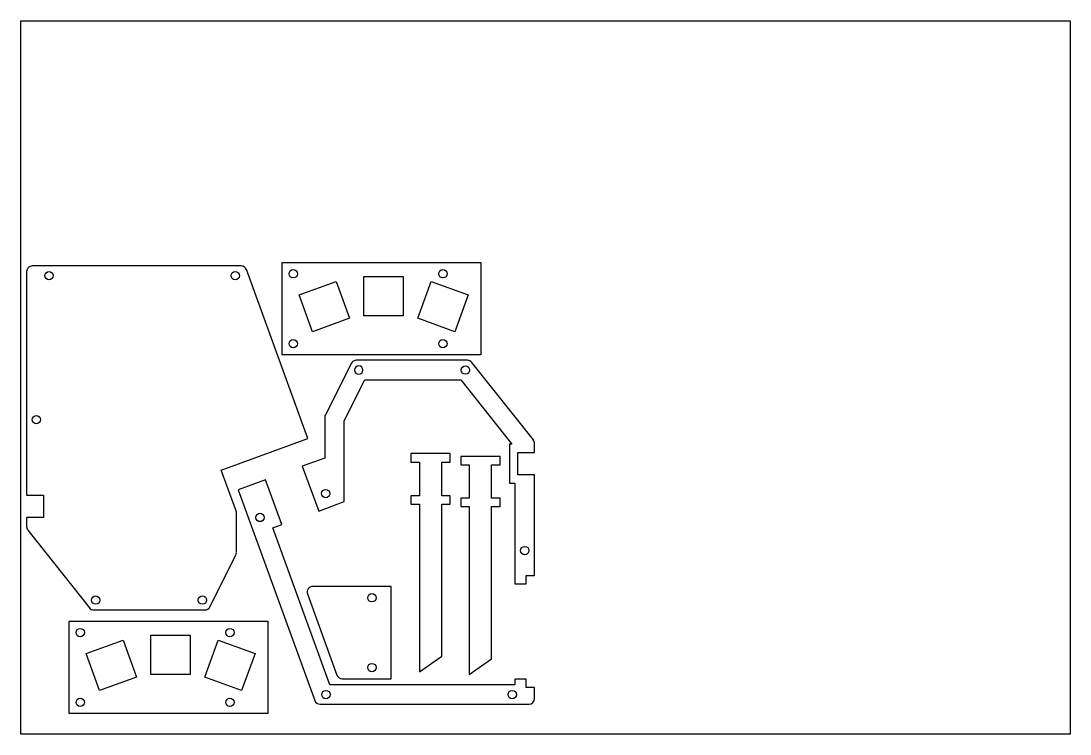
# Model space of a CAD drawing. Extents: x 0 to 375, y 0 to 255.
import ezdxf

# ---------------------------------------------------------------- set-up
doc = ezdxf.new("R2010")
doc.units = 0
doc.layers.add('LAGER_1', color=7, linetype='CONTINUOUS')

# ---------------------------------------------------------------- blocks, each defined once
blk = doc.blocks.new('BLOCK_2')
at = {"layer": 'LAGER_1'}
blk.add_lwpolyline([(0, 0), (0, 255.02), (375.03, 255.02), (375.03, 0), (0, 0)], dxfattribs=at)
at = {"layer": 'LAGER_1', "color": 7}
for points in [[(2.03, 165.42), (2.03, 85.41), (8, 85.41), (8, 77.41), (2.03, 77.41), (2.03, 74.1)], [(78.74, 167.39), (4, 167.39)], [(102.55, 105.73), (80.58, 166.12)], [(164.34, 135.64), (93.35, 135.64), (93.35, 168.66), (164.34, 168.66), (164.34, 135.64)], [(117.41, 148.72), (104.27, 143.89), (99.44, 157.1), (112.65, 161.86), (117.41, 148.72)], [(136.65, 149.61), (122.62, 149.61), (122.62, 163.64), (136.65, 163.64), (136.65, 149.61)], [(155.07, 143.89), (141.86, 148.72), (146.68, 161.86), (159.83, 157.1), (155.07, 143.89)], [(118.05, 132.52), (108.84, 114.05)], [(159.64, 133.67), (119.82, 133.67)], [(183.2, 105.22), (161.23, 132.91)], [(115.57, 83.12), (115.57, 112.01), (122.94, 126.62), (157.23, 126.62)], [(157.23, 126.62), (175.45, 103.63)], [(108.58, 113.16), (108.58, 98.62)], [(77.03, 79.44), (71.56, 94.42), (102.55, 105.73)], [(175.45, 103.63), (174.62, 103.63), (174.62, 89.66), (176.59, 89.66)], [(183.58, 100.65), (183.58, 103.95)], [(108.58, 98.62), (100.58, 95.76)], [(139.38, 100.27), (139.38, 97.22)], [(153.42, 100.27), (139.38, 100.27)], [(153.42, 97.22), (153.42, 100.27)], [(157.29, 99.31), (157.29, 96.33)], [(171.32, 99.31), (157.29, 99.31)], [(171.32, 96.33), (171.32, 99.31)], [(177.61, 100.65), (183.58, 100.65)], [(183.58, 92.65), (177.61, 92.65), (177.61, 100.65)], [(100.58, 95.76), (106.43, 79.76)], [(139.38, 97.22), (142.43, 97.22), (142.43, 85.22), (139.38, 85.22)], [(150.43, 85.22), (150.43, 97.22), (153.42, 97.22)], [(157.29, 96.33), (160.27, 96.33), (160.27, 84.33), (157.29, 84.33)], [(168.27, 84.33), (168.27, 96.33), (171.32, 96.33)], [(87.44, 90.93), (77.6, 87.38), (105.03, 11.94)], [(93.28, 74.99), (87.44, 90.93)], [(183.58, 56.64), (183.58, 92.65)], [(176.59, 89.66), (176.59, 53.66)], [(106.43, 79.76), (115.57, 83.12)], [(139.38, 85.22), (139.38, 82.23), (142.43, 82.23)], [(153.42, 85.22), (150.43, 85.22)], [(153.42, 82.23), (153.42, 85.22)], [(157.29, 84.33), (157.29, 81.34), (160.27, 81.34)], [(171.32, 84.33), (168.27, 84.33)], [(171.32, 81.34), (171.32, 84.33)], [(77.03, 64.9), (77.03, 79.44)], [(142.43, 82.23), (142.43, 22.22), (150.43, 27.81), (150.43, 82.23), (153.42, 82.23)], [(160.27, 81.34), (160.27, 21.27), (168.27, 26.92), (168.27, 81.34), (171.32, 81.34)], [(2.48, 72.9), (24.45, 45.15)], [(176.59, 19.62), (176.59, 17.65), (110.43, 17.65), (89.98, 73.79), (93.28, 74.99)], [(67.56, 45.53), (76.84, 64.01)], [(176.59, 53.66), (180.59, 53.66), (180.59, 56.64), (183.58, 56.64)], [(132.4, 52.77), (104.27, 52.77)], [(132.4, 19.75), (132.4, 52.77)], [(102.43, 50.1), (112.97, 21.08)], [(25.97, 44.39), (65.79, 44.39)], [(88.2, 7.3), (17.21, 7.3), (17.21, 40.32), (88.2, 40.32), (88.2, 7.3)], [(60.52, 21.34), (46.48, 21.34), (46.48, 35.31), (60.52, 35.31), (60.52, 21.34)], [(41.27, 20.38), (28.13, 15.62), (23.3, 28.77), (36.51, 33.53), (41.27, 20.38)], [(78.87, 15.62), (65.72, 20.38), (70.55, 33.53), (83.69, 28.77), (78.87, 15.62)], [(114.81, 19.75), (132.4, 19.75)], [(183.58, 16.64), (180.59, 16.64), (180.59, 19.62), (176.59, 19.62)], [(183.58, 12.64), (183.58, 16.64)], [(106.93, 10.67), (181.61, 10.67)]]:
    blk.add_lwpolyline(points, dxfattribs=at)
for points in [[(4.03, 167.39), (2.93, 167.39), (2.03, 166.49), (2.03, 165.39)], [(80.59, 166.07), (80.3, 166.86), (79.55, 167.39), (78.71, 167.39)], [(119.86, 133.67), (119.1, 133.67), (118.41, 133.24), (118.07, 132.56)], [(161.17, 132.91), (160.8, 133.39), (160.22, 133.67), (159.61, 133.67)], [(108.8, 114.08), (108.66, 113.81), (108.58, 113.5), (108.58, 113.19)], [(183.58, 103.92), (183.58, 104.37), (183.43, 104.81), (183.15, 105.16)], [(2.03, 74.14), (2.03, 73.69), (2.18, 73.25), (2.46, 72.89)], [(76.81, 63.97), (76.95, 64.25), (77.03, 64.55), (77.03, 64.86)], [(24.44, 45.14), (24.82, 44.67), (25.39, 44.39), (26, 44.39)], [(65.75, 44.39), (66.51, 44.39), (67.2, 44.81), (67.54, 45.49)], [(112.96, 21.06), (113.25, 20.27), (114, 19.75), (114.84, 19.75)], [(105.02, 11.98), (105.31, 11.19), (106.06, 10.67), (106.9, 10.67)], [(181.58, 10.67), (182.68, 10.67), (183.58, 11.56), (183.58, 12.67)]]:
    blk.add_open_spline(points, degree=3, dxfattribs=at)
for points, knots in [([(10, 165.42), (9.18, 165.42), (8.51, 164.75), (8.51, 163.93), (8.51, 163.1), (9.18, 162.43), (10, 162.43), (10.83, 162.43), (11.49, 163.1), (11.49, 163.92), (11.49, 164.75), (10.83, 165.42), (10, 165.42)], [0, 0, 0, 0, 1, 1, 1, 2, 2, 2, 3, 3, 3, 4, 4, 4, 4]), ([(76.61, 165.42), (75.79, 165.42), (75.12, 164.75), (75.12, 163.93), (75.12, 163.1), (75.79, 162.43), (76.61, 162.43), (77.44, 162.43), (78.1, 163.1), (78.1, 163.92), (78.11, 164.75), (77.44, 165.42), (76.61, 165.42)], [0, 0, 0, 0, 1, 1, 1, 2, 2, 2, 3, 3, 3, 4, 4, 4, 4]), ([(97.31, 166.12), (96.49, 166.12), (95.82, 165.45), (95.82, 164.62), (95.82, 163.8), (96.49, 163.13), (97.31, 163.13), (98.14, 163.13), (98.81, 163.8), (98.81, 164.62), (98.81, 165.45), (98.14, 166.12), (97.31, 166.12)], [0, 0, 0, 0, 1, 1, 1, 2, 2, 2, 3, 3, 3, 4, 4, 4, 4]), ([(150.84, 166.12), (150.02, 166.12), (149.35, 165.45), (149.35, 164.62), (149.35, 163.8), (150.02, 163.13), (150.84, 163.13), (151.67, 163.13), (152.34, 163.8), (152.34, 164.62), (152.34, 165.45), (151.67, 166.12), (150.84, 166.12)], [0, 0, 0, 0, 1, 1, 1, 2, 2, 2, 3, 3, 3, 4, 4, 4, 4]), ([(97.31, 141.1), (96.49, 141.1), (95.82, 140.43), (95.82, 139.6), (95.82, 138.78), (96.49, 138.11), (97.31, 138.11), (98.14, 138.11), (98.81, 138.78), (98.81, 139.6), (98.81, 140.43), (98.14, 141.1), (97.31, 141.1)], [0, 0, 0, 0, 1, 1, 1, 2, 2, 2, 3, 3, 3, 4, 4, 4, 4]), ([(150.84, 141.1), (150.02, 141.1), (149.35, 140.43), (149.35, 139.6), (149.35, 138.78), (150.02, 138.11), (150.84, 138.11), (151.67, 138.11), (152.34, 138.78), (152.34, 139.6), (152.34, 140.43), (151.67, 141.1), (150.84, 141.1)], [0, 0, 0, 0, 1, 1, 1, 2, 2, 2, 3, 3, 3, 4, 4, 4, 4]), ([(120.75, 128.65), (121.57, 128.65), (122.24, 129.32), (122.24, 130.14), (122.24, 130.97), (121.57, 131.64), (120.75, 131.64), (119.92, 131.64), (119.25, 130.97), (119.25, 130.14), (119.25, 129.32), (119.92, 128.65), (120.74, 128.65)], [0, 0, 0, 0, 1, 1, 1, 2, 2, 2, 3, 3, 3, 4, 4, 4, 4]), ([(158.91, 128.65), (159.73, 128.65), (160.4, 129.32), (160.4, 130.14), (160.4, 130.97), (159.73, 131.64), (158.91, 131.64), (158.08, 131.64), (157.42, 130.97), (157.42, 130.14), (157.42, 129.32), (158.08, 128.65), (158.91, 128.65)], [0, 0, 0, 0, 1, 1, 1, 2, 2, 2, 3, 3, 3, 4, 4, 4, 4]), ([(5.49, 113.92), (4.67, 113.92), (4, 113.25), (4, 112.43), (4, 111.6), (4.67, 110.93), (5.49, 110.93), (6.32, 110.93), (6.98, 111.6), (6.98, 112.43), (6.99, 113.25), (6.32, 113.92), (5.49, 113.92)], [0, 0, 0, 0, 1, 1, 1, 2, 2, 2, 3, 3, 3, 4, 4, 4, 4]), ([(108.93, 84.52), (109.76, 84.52), (110.43, 85.19), (110.43, 86.01), (110.43, 86.83), (109.76, 87.5), (108.93, 87.5), (108.11, 87.5), (107.44, 86.84), (107.44, 86.01), (107.44, 85.19), (108.11, 84.52), (108.93, 84.52)], [0, 0, 0, 0, 1, 1, 1, 2, 2, 2, 3, 3, 3, 4, 4, 4, 4]), ([(85.44, 75.95), (86.26, 75.95), (86.93, 76.61), (86.93, 77.44), (86.93, 78.26), (86.26, 78.93), (85.44, 78.93), (84.62, 78.93), (83.95, 78.26), (83.95, 77.44), (83.95, 76.61), (84.61, 75.95), (85.44, 75.95)], [0, 0, 0, 0, 1, 1, 1, 2, 2, 2, 3, 3, 3, 4, 4, 4, 4]), ([(180.12, 64.13), (180.94, 64.13), (181.61, 64.8), (181.61, 65.63), (181.61, 66.45), (180.94, 67.12), (180.12, 67.12), (179.29, 67.12), (178.63, 66.45), (178.63, 65.63), (178.63, 64.8), (179.29, 64.14), (180.12, 64.13)], [0, 0, 0, 0, 1, 1, 1, 2, 2, 2, 3, 3, 3, 4, 4, 4, 4]), ([(104.3, 52.77), (103.65, 52.77), (103.03, 52.45), (102.66, 51.92), (102.29, 51.38), (102.2, 50.7), (102.42, 50.08)], [0, 0, 0, 0, 1, 1, 1, 2, 2, 2, 2]), ([(26.7, 49.4), (25.88, 49.4), (25.21, 48.74), (25.21, 47.91), (25.21, 47.09), (25.88, 46.42), (26.7, 46.42), (27.53, 46.42), (28.19, 47.09), (28.19, 47.91), (28.19, 48.73), (27.53, 49.4), (26.7, 49.4)], [0, 0, 0, 0, 1, 1, 1, 2, 2, 2, 3, 3, 3, 4, 4, 4, 4]), ([(64.87, 49.4), (64.04, 49.4), (63.37, 48.74), (63.37, 47.91), (63.37, 47.09), (64.04, 46.42), (64.86, 46.42), (65.69, 46.42), (66.36, 47.09), (66.36, 47.91), (66.36, 48.73), (65.69, 49.4), (64.87, 49.4)], [0, 0, 0, 0, 1, 1, 1, 2, 2, 2, 3, 3, 3, 4, 4, 4, 4]), ([(123.95, 48.74), (123.95, 47.91), (124.62, 47.24), (125.44, 47.24), (126.27, 47.24), (126.94, 47.91), (126.94, 48.74), (126.94, 49.56), (126.27, 50.23), (125.44, 50.23), (124.62, 50.23), (123.95, 49.56), (123.95, 48.74)], [0, 0, 0, 0, 1, 1, 1, 2, 2, 2, 3, 3, 3, 4, 4, 4, 4]), ([(21.18, 37.78), (20.35, 37.78), (19.69, 37.11), (19.68, 36.29), (19.68, 35.47), (20.35, 34.8), (21.18, 34.8), (22, 34.8), (22.67, 35.47), (22.67, 36.29), (22.67, 37.11), (22, 37.78), (21.18, 37.78)], [0, 0, 0, 0, 1, 1, 1, 2, 2, 2, 3, 3, 3, 4, 4, 4, 4]), ([(74.71, 37.78), (73.88, 37.78), (73.22, 37.11), (73.22, 36.29), (73.22, 35.47), (73.88, 34.8), (74.71, 34.8), (75.53, 34.8), (76.2, 35.47), (76.2, 36.29), (76.2, 37.11), (75.53, 37.78), (74.71, 37.78)], [0, 0, 0, 0, 1, 1, 1, 2, 2, 2, 3, 3, 3, 4, 4, 4, 4]), ([(123.95, 23.78), (123.95, 22.96), (124.62, 22.29), (125.44, 22.29), (126.27, 22.29), (126.94, 22.96), (126.94, 23.78), (126.94, 24.6), (126.27, 25.27), (125.44, 25.27), (124.62, 25.27), (123.95, 24.61), (123.95, 23.78)], [0, 0, 0, 0, 1, 1, 1, 2, 2, 2, 3, 3, 3, 4, 4, 4, 4]), ([(109, 12.64), (109.82, 12.64), (110.49, 13.3), (110.49, 14.13), (110.49, 14.95), (109.82, 15.62), (109, 15.62), (108.17, 15.62), (107.51, 14.95), (107.51, 14.13), (107.51, 13.3), (108.17, 12.64), (109, 12.64)], [0, 0, 0, 0, 1, 1, 1, 2, 2, 2, 3, 3, 3, 4, 4, 4, 4]), ([(175.61, 12.64), (176.43, 12.64), (177.1, 13.3), (177.1, 14.13), (177.1, 14.95), (176.43, 15.62), (175.61, 15.62), (174.79, 15.62), (174.12, 14.95), (174.12, 14.13), (174.12, 13.3), (174.78, 12.64), (175.61, 12.64)], [0, 0, 0, 0, 1, 1, 1, 2, 2, 2, 3, 3, 3, 4, 4, 4, 4]), ([(21.18, 12.83), (20.35, 12.83), (19.69, 12.16), (19.68, 11.33), (19.68, 10.51), (20.35, 9.84), (21.18, 9.84), (22, 9.84), (22.67, 10.51), (22.67, 11.33), (22.67, 12.16), (22, 12.83), (21.18, 12.83)], [0, 0, 0, 0, 1, 1, 1, 2, 2, 2, 3, 3, 3, 4, 4, 4, 4]), ([(74.71, 12.83), (73.88, 12.83), (73.22, 12.16), (73.22, 11.33), (73.22, 10.51), (73.88, 9.84), (74.71, 9.84), (75.53, 9.84), (76.2, 10.51), (76.2, 11.33), (76.2, 12.16), (75.53, 12.83), (74.71, 12.83)], [0, 0, 0, 0, 1, 1, 1, 2, 2, 2, 3, 3, 3, 4, 4, 4, 4])]:
    blk.add_open_spline(points, degree=3, knots=knots, dxfattribs=at)

msp = doc.modelspace()

# ---------------------------------------------------------------- block references
at = {"layer": 'LAGER_1'}
msp.add_blockref('BLOCK_2', (0, 0), dxfattribs=at)

doc.saveas('drawing.dxf')
